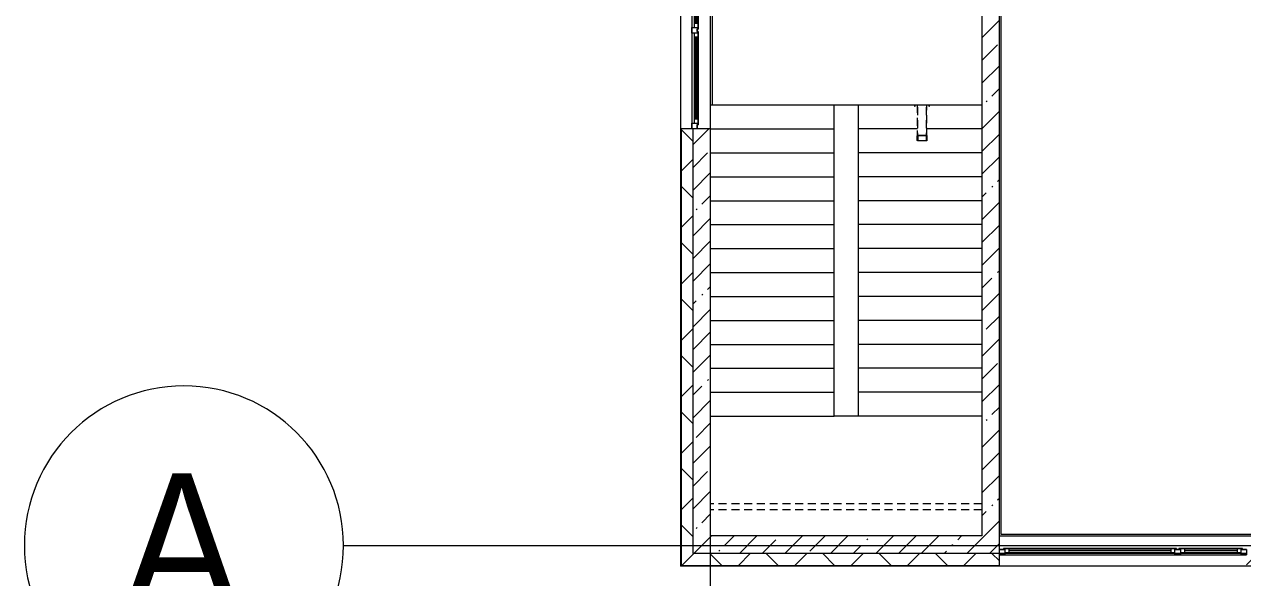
# Model space of a CAD drawing. Header units: millimetres. Extents: x 2623 to 216772, y -8553 to 29000.
# Drawn here: x 81267 to 96543, y -402 to 6529 of the extents above; entities that cross this region are included whole.
import ezdxf

# ---------------------------------------------------------------- set-up
doc = ezdxf.new("R2010")
doc.units = ezdxf.units.MM
doc.linetypes.add('200_ШТРИХ__ш1_п0_6_', pattern=[160, 100, -60])
doc.linetypes.add('Осевая', pattern=[3175, 635, -476.25, 1587.5, -476.25])
for name, color, linetype, lineweight in [('A-DETL-MBND-1', 7, '200_ШТРИХ__ш1_п0_6_', 9), ('A-GLAZ-1', 7, 'Continuous', 5), ('A-WALL', 7, 'Continuous', 9), ('A-WALL-3', 7, 'Continuous', 5), ('I-WALL-4', 7, 'Continuous', 5), ('S-STRS-2', 7, 'Continuous', 5), ('Оси', 7, 'Continuous', 9), ('Оси-1', 7, 'Continuous', 20), ('Оси-2', 7, 'Осевая', 9)]:
    doc.layers.add(name, color=color, linetype=linetype, lineweight=lineweight)
doc.layers.add('A-FLOR-3', color=7, linetype='Continuous', lineweight=5, true_color=0xaaaaaa)
doc.styles.add('Arial_1', font='arial.ttf', dxfattribs={"width": 0.9, "height": 1750})
pattern_1 = [(45, (89762.2, 0), (-353.5534, 353.5534), []), (135, (89762.2, 0), (-353.5534, -353.5534), [])]
pattern_2 = [(45, (89762.2, 0), (-285.123, 285.123), []), (45, (90047.3, 0), (-285.123, 285.123), [504.031, -100.806, 16.764, -84.042])]

# ---------------------------------------------------------------- blocks, each defined once
blk = doc.blocks.new('120_Окно_СКБ_2Ст - 120_Окно_СКБ_2Ст 3100х2500 _мал_ створка слева-2_-22446420-3_1_2_птичка')
at = {"layer": 'A-GLAZ-1'}
for p, q in [((-1550, -127), (-1550, -57)), ((-1550, -57), (-1480, -57)), ((1550, -57), (-1550, -57)), ((-1480, -127), (-1550, -127)), ((-1550, -127), (-1500, -127)), ((-1480, -127), (-1500, -127)), ((-1500, -127), (-1500, -137)), ((-1500, -137), (-700, -137)), ((-700, -137), (-1500, -137)), ((-1480, -57), (-1480, -127)), ((-720, -87), (-1480, -87)), ((-1480, -87), (-1480, -127)), ((-1430, -137), (-1430, -87)), ((-1430, -107), (-770, -107)), ((-770, -117), (-1430, -117)), ((-770, -137), (-770, -87)), ((-720, -127), (-720, -57)), ((-720, -57), (-650, -57)), ((-720, -127), (-720, -87)), ((-650, -127), (-720, -127)), ((-700, -127), (-720, -127)), ((-700, -127), (-670, -127)), ((-700, -137), (-700, -127)), ((-650, -127), (-670, -127)), ((-670, -127), (-670, -137)), ((-670, -137), (1500, -137)), ((1500, -137), (-670, -137)), ((-650, -57), (-650, -127)), ((1480, -87), (-650, -87)), ((-650, -87), (-650, -127)), ((-600, -137), (-600, -87)), ((-600, -107), (1430, -107)), ((1430, -117), (-600, -117)), ((1430, -137), (1430, -87)), ((1480, -127), (1480, -57)), ((1480, -57), (1550, -57)), ((1480, -127), (1480, -87)), ((1550, -127), (1480, -127)), ((1500, -127), (1480, -127)), ((1500, -127), (1550, -127)), ((1500, -137), (1500, -127)), ((1550, -57), (1550, -127))]:
    blk.add_line(p, q, dxfattribs=at)
blk = doc.blocks.new('120_Окно_СКБ_2Ст - 120_Окно_СКБ_2Ст 2100х2400 _мал створка справа_-22446225-3_1_2_птичка')
at = {"layer": 'A-GLAZ-1'}
for p, q in [((-1050, -127), (-1050, -57)), ((-1050, -57), (-980, -57)), ((1050, -57), (-1050, -57)), ((-980, -127), (-1050, -127)), ((-1050, -127), (-1000, -127)), ((-980, -127), (-1000, -127)), ((-1000, -127), (-1000, -137)), ((-1000, -137), (170, -137)), ((170, -137), (-1000, -137)), ((-980, -57), (-980, -127)), ((150, -87), (-980, -87)), ((-980, -87), (-980, -127)), ((-930, -137), (-930, -87)), ((-930, -107), (100, -107)), ((100, -117), (-930, -117)), ((100, -137), (100, -87)), ((150, -127), (150, -57)), ((150, -57), (220, -57)), ((150, -127), (150, -87)), ((220, -127), (150, -127)), ((170, -127), (150, -127)), ((170, -127), (200, -127)), ((170, -137), (170, -127)), ((220, -127), (200, -127)), ((200, -127), (200, -137)), ((200, -137), (1000, -137)), ((1000, -137), (200, -137)), ((220, -57), (220, -127)), ((980, -87), (220, -87)), ((220, -87), (220, -127)), ((270, -137), (270, -87)), ((270, -107), (930, -107)), ((930, -117), (270, -117)), ((930, -137), (930, -87)), ((980, -127), (980, -57)), ((980, -57), (1050, -57)), ((980, -127), (980, -87)), ((1050, -127), (980, -127)), ((1000, -127), (980, -127)), ((1000, -127), (1050, -127)), ((1000, -137), (1000, -127)), ((1050, -57), (1050, -127))]:
    blk.add_line(p, q, dxfattribs=at)
blk = doc.blocks.new('Анкер клиновой - Анкер клиновой МКТ В 10-10-16_85-22193208-3_1_2_птичка')
at = {"layer": 'A-DETL-MBND-1'}
for p, q in [((122191, 13788), (122191, 13784)), ((122207, 13788), (122191, 13788)), ((122191, 13788), (122207, 13788)), ((122194, 13798), (122194, 13784)), ((122204, 13798), (122194, 13798)), ((122194, 13798), (122204, 13798)), ((122204, 13784), (122204, 13798)), ((122207, 13784), (122207, 13788))]:
    blk.add_line(p, q, dxfattribs=at)
blk = doc.blocks.new('ОМ_Труба_ГОСТ 8639-82 - ОМ_Труба_ГОСТ 8639-82-V179-3_1_2_птичка')
at = {"layer": 'A-DETL-MBND-1'}
for p, q in [((2701, 5520), (2701, 5133)), ((2707, 5070), (2707, 5520)), ((2815, 5070), (2815, 5520)), ((2821, 5133), (2821, 5520)), ((2701, 5075), (2701, 5133)), ((2707, 5133), (2707, 5075)), ((2710, 5138), (2812, 5138)), ((2812, 5135), (2710, 5135)), ((2710, 5073), (2812, 5073)), ((2812, 5070), (2710, 5070)), ((2815, 5075), (2815, 5133)), ((2821, 5133), (2821, 5075))]:
    blk.add_line(p, q, dxfattribs=at)
at = {"layer": 'A-DETL-MBND-1', "flags": 128}
for points in [[(2701, 5133), (2701, 5134), (2702, 5135), (2703, 5136), (2704, 5137), (2706, 5137), (2708, 5138), (2710, 5138)], [(2710, 5070), (2708, 5070), (2706, 5070), (2704, 5071), (2703, 5072), (2702, 5073), (2701, 5074), (2701, 5075)], [(2710, 5135), (2709, 5135), (2708, 5134), (2708, 5134), (2707, 5134), (2707, 5134), (2707, 5133), (2707, 5133)], [(2707, 5075), (2707, 5074), (2707, 5074), (2707, 5074), (2708, 5073), (2708, 5073), (2709, 5073), (2710, 5073)], [(2812, 5138), (2814, 5138), (2816, 5137), (2817, 5137), (2819, 5136), (2820, 5135), (2820, 5134), (2821, 5133)], [(2815, 5133), (2815, 5133), (2814, 5134), (2814, 5134), (2814, 5134), (2813, 5134), (2812, 5135), (2812, 5135)], [(2821, 5075), (2820, 5074), (2820, 5073), (2819, 5072), (2817, 5071), (2816, 5070), (2814, 5070), (2812, 5070)], [(2812, 5073), (2812, 5073), (2813, 5073), (2814, 5073), (2814, 5074), (2814, 5074), (2815, 5074), (2815, 5075)]]:
    blk.add_lwpolyline(points, dxfattribs=at)
blk = doc.blocks.new('Зашивка приборов отопления37 - Зашивка приборов отопления-33325027-3_1_2_птичка')
at = {"layer": 'A-DETL-MBND-1'}
for p, q in [((121055, 18487), (124455, 18487)), ((121055, 18412), (124455, 18412))]:
    blk.add_line(p, q, dxfattribs=at)
blk = doc.blocks.new('Ось сетки - D8-29747960-3_1_2_птичка')
at = {"layer": 'Оси-1'}
for start, end in [(360, 180), (180, 360)]:
    blk.add_arc((0, 0), 4, start, end, dxfattribs=at)

msp = doc.modelspace()

# ---------------------------------------------------------------- hatches: boundary and pattern name
at = {"layer": 'A-WALL-3'}
h = msp.add_hatch(dxfattribs=at)
h.set_pattern_fill('FP_105', color=256, style=0, pattern_type=2)
h.set_pattern_definition(pattern_1)
h.paths.add_polyline_path([(89502.2, -100), (89652.2, -100), (89652.2, 5220), (89502.2, 5220), (89502.2, 1965.8)])
h.paths.add_polyline_path([(89502.2, 7320), (89652.2, 7320), (89652.2, 8520), (89502.2, 8520), (89502.2, 7750.3)])
h.paths.add_polyline_path([(89652.2, 10820), (89652.2, 12220), (89502.2, 12220), (89502.2, 10820)])
h.paths.add_polyline_path([(89652.2, 13120), (89652.2, 15073), (89502.2, 15073), (89502.2, 13120)])
h = msp.add_hatch(dxfattribs=at)
h.set_pattern_fill('FP_105', color=256, style=0, pattern_type=2)
h.set_pattern_definition(pattern_1)
h.paths.add_polyline_path([(123326, -250), (123632.2, -250), (123632.2, -100), (122772.2, -100), (122772.2, -250)])
h.paths.add_polyline_path([(128072.3, -250), (128072.3, -100), (127185.2, -100), (127185.2, -250), (127987, -250)])
h.paths.add_polyline_path([(119745, -250), (119745, -100), (118971.9, -100), (118971.9, -250), (119597.2, -250)])
h.paths.add_polyline_path([(120645, -250), (121872.2, -250), (121872.2, -100), (120645, -100)])
h.paths.add_polyline_path([(126122.6, -250), (126285.2, -250), (126285.2, -100), (125732.2, -100), (125732.2, -250)])
h.paths.add_polyline_path([(115868.4, -250), (116171.9, -250), (116171.9, -100), (114572.2, -100), (114572.2, -250), (114936.1, -250)])
h.paths.add_polyline_path([(110472.2, -250), (110472.2, -100), (109122.2, -100), (109122.2, -250), (109342.9, -250)])
h.paths.add_polyline_path([(111372.2, -250), (112472.2, -250), (112472.2, -100), (111372.2, -100)])
h.paths.add_polyline_path([(104622.2, -250), (105372.2, -250), (105372.2, -100), (104622.2, -100)])
h.paths.add_polyline_path([(106272.2, -250), (107022.2, -250), (107022.2, -100), (106272.2, -100)])
h.paths.add_polyline_path([(102522.2, -250), (102522.2, -100), (101772.2, -100), (101772.2, -250), (101885.3, -250)])
h.paths.add_polyline_path([(96592.2, -250), (98021.9, -250), (98021.9, -100), (96592.2, -100)])
h.paths.add_polyline_path([(100121.9, -250), (100872.2, -250), (100872.2, -100), (100121.9, -100)])
h.paths.add_polyline_path([(93492.2, -250), (93492.2, -100), (89502.2, -100), (89502.2, -250), (92563.3, -250)])
at = {"layer": 'I-WALL-4'}
h = msp.add_hatch(dxfattribs=at)
h.set_pattern_fill('FP_101', color=256, style=0, pattern_type=2)
h.set_pattern_definition(pattern_2)
h.paths.add_polyline_path([(89652.2, -100), (89872.2, -100), (89872.2, 5220), (89652.2, 5220), (89652.2, 1965.8)])
h.paths.add_polyline_path([(89872.2, 7320), (89872.2, 7900), (89652.2, 7900), (89652.2, 7320)])
h = msp.add_hatch(dxfattribs=at)
h.set_pattern_fill('FP_101', color=256, style=0, pattern_type=2)
h.set_pattern_definition(pattern_2)
h.paths.add_polyline_path([(93492.2, -100), (93492.2, 7900), (93272.2, 7900), (93272.2, -100)])
h = msp.add_hatch(dxfattribs=at)
h.set_pattern_fill('FP_101', color=256, style=0, pattern_type=2)
h.set_pattern_definition(pattern_2)
h.paths.add_polyline_path([(89872.2, -100), (93272.2, -100), (93272.2, 120), (89872.2, 120)])

# ---------------------------------------------------------------- linework, layer by layer
at = {"layer": 'A-FLOR-3'}
for p, q in [((89892.2, 7659), (89892.2, 5520)), ((93512.2, 7680), (93512.2, 140.5)), ((89872.2, 5520), (93272.2, 5520)), ((93512.2, 140.5), (97402.2, 140.5))]:
    msp.add_line(p, q, dxfattribs=at)
at = {"layer": 'A-WALL'}
for p, q in [((89499.2, 5220), (89499.2, -253)), ((89502.2, 5220), (89502.2, -250)), ((89652.2, -100), (89652.2, 5220)), ((89499.2, -253), (93492.2, -253)), ((89502.2, -250), (93492.2, -250))]:
    msp.add_line(p, q, dxfattribs=at)
at = {"layer": 'A-WALL-3'}
for p, q in [((89494.2, 14772.9), (89494.2, -258)), ((89652.2, 5220), (89494.2, 5220)), ((96592.2, -100), (89652.2, -100)), ((93492.2, -258), (93492.2, -100)), ((111372.2, -258), (89494.2, -258))]:
    msp.add_line(p, q, dxfattribs=at)
at = {"layer": 'I-WALL-4'}
for p, q in [((89872.2, 120), (89872.2, 7680)), ((93272.2, 7680), (93272.2, 120)), ((93492.2, -100), (93492.2, 7700)), ((89872.2, 5220), (89652.2, 5220)), ((93272.2, 120), (89872.2, 120)), ((93492.2, 120), (97422.2, 120))]:
    msp.add_line(p, q, dxfattribs=at)
at = {"layer": 'S-STRS-2'}
for p, q in [((89872.2, 5520), (91422.2, 5520)), ((91422.2, 5220), (91422.2, 5520)), ((91722.2, 5520), (91722.2, 5220)), ((89872.2, 5220), (91422.2, 5220)), ((89872.2, 5220), (91422.2, 5220)), ((91422.2, 4920), (91422.2, 5220)), ((91722.2, 5220), (91722.2, 4920)), ((92466.5, 5220), (91722.2, 5220)), ((92466.5, 5220), (91722.2, 5220)), ((93272.2, 5220), (92579.3, 5220)), ((93272.2, 5220), (92579.3, 5220)), ((89872.2, 4920), (91422.2, 4920)), ((89872.2, 4920), (91422.2, 4920)), ((91422.2, 4620), (91422.2, 4920)), ((91722.2, 4920), (91722.2, 4620)), ((93272.2, 4920), (91722.2, 4920)), ((93272.2, 4920), (91722.2, 4920)), ((89872.2, 4620), (91422.2, 4620)), ((89872.2, 4620), (91422.2, 4620)), ((91422.2, 4320), (91422.2, 4620)), ((91722.2, 4620), (91722.2, 4320)), ((93272.2, 4620), (91722.2, 4620)), ((93272.2, 4620), (91722.2, 4620)), ((89872.2, 4320), (91422.2, 4320)), ((89872.2, 4320), (91422.2, 4320)), ((91422.2, 4020), (91422.2, 4320)), ((91722.2, 4320), (91722.2, 4020)), ((93272.2, 4320), (91722.2, 4320)), ((93272.2, 4320), (91722.2, 4320)), ((89872.2, 4020), (91422.2, 4020)), ((89872.2, 4020), (91422.2, 4020)), ((91422.2, 3720), (91422.2, 4020)), ((91722.2, 4020), (91722.2, 3720)), ((93272.2, 4020), (91722.2, 4020)), ((93272.2, 4020), (91722.2, 4020)), ((89872.2, 3720), (91422.2, 3720)), ((89872.2, 3720), (91422.2, 3720)), ((91422.2, 3420), (91422.2, 3720)), ((91722.2, 3720), (91722.2, 3420)), ((93272.2, 3720), (91722.2, 3720)), ((93272.2, 3720), (91722.2, 3720)), ((89872.2, 3420), (91422.2, 3420)), ((89872.2, 3420), (91422.2, 3420)), ((91422.2, 3120), (91422.2, 3420)), ((91722.2, 3420), (91722.2, 3120)), ((93272.2, 3420), (91722.2, 3420)), ((93272.2, 3420), (91722.2, 3420)), ((89872.2, 3120), (91422.2, 3120)), ((89872.2, 3120), (91422.2, 3120)), ((91422.2, 2820), (91422.2, 3120)), ((91722.2, 3120), (91722.2, 2820)), ((93272.2, 3120), (91722.2, 3120)), ((93272.2, 3120), (91722.2, 3120)), ((89872.2, 2820), (91422.2, 2820)), ((89872.2, 2820), (91422.2, 2820)), ((91422.2, 2520), (91422.2, 2820)), ((91722.2, 2820), (91722.2, 2520)), ((93272.2, 2820), (91722.2, 2820)), ((93272.2, 2820), (91722.2, 2820)), ((89872.2, 2520), (91422.2, 2520)), ((89872.2, 2520), (91422.2, 2520)), ((91422.2, 2220), (91422.2, 2520)), ((91722.2, 2520), (91722.2, 2220)), ((93272.2, 2520), (91722.2, 2520)), ((93272.2, 2520), (91722.2, 2520)), ((89872.2, 2220), (91422.2, 2220)), ((89872.2, 2220), (91422.2, 2220)), ((91422.2, 1920), (91422.2, 2220)), ((91722.2, 2220), (91722.2, 1920)), ((93272.2, 2220), (91722.2, 2220)), ((93272.2, 2220), (91722.2, 2220)), ((89872.2, 1920), (91422.2, 1920)), ((89872.2, 1920), (91422.2, 1920)), ((91422.2, 1620), (91422.2, 1920)), ((91722.2, 1920), (91722.2, 1620)), ((93272.2, 1920), (91722.2, 1920)), ((93272.2, 1920), (91722.2, 1920)), ((89872.2, 1620), (91422.2, 1620)), ((89872.2, 1620), (91422.2, 1620)), ((91722.2, 1620), (91422.2, 1620)), ((93272.2, 1620), (91722.2, 1620)), ((93272.2, 1620), (91722.2, 1620))]:
    msp.add_line(p, q, dxfattribs=at)
at = {"layer": 'Оси'}
for p, q in [((89872.2, 5439), (89872.2, 15380)), ((89872.2, -4552.8), (89872.2, 5388.2)), ((85266.7, 0), (97766.7, 0))]:
    msp.add_line(p, q, dxfattribs=at)
at = {"layer": 'Оси-2'}
msp.add_line((89872.2, 5388.2), (89872.2, 5439), dxfattribs=at)

# ---------------------------------------------------------------- block references
at = {"layer": 'A-DETL-MBND-1', "rotation": 180}
for name, p in [('Анкер клиновой - Анкер клиновой МКТ В 10-10-16_85-22193208-3_1_2_птичка', (214632.3, 19304)), ('Анкер клиновой - Анкер клиновой МКТ В 10-10-16_85-22193208-3_1_2_птичка', (214812.3, 19304)), ('Зашивка приборов отопления37 - Зашивка приборов отопления-33325027-3_1_2_птичка', (214327.2, 18932.5))]:
    msp.add_blockref(name, p, dxfattribs=at)
at = {"layer": 'A-DETL-MBND-1'}
msp.add_blockref('ОМ_Труба_ГОСТ 8639-82 - ОМ_Труба_ГОСТ 8639-82-V179-3_1_2_птичка', (89762.2, 0), dxfattribs=at)
at = {"layer": 'A-GLAZ-1'}
for name, p, rotation in [('120_Окно_СКБ_2Ст - 120_Окно_СКБ_2Ст 2100х2400 _мал створка справа_-22446225-3_1_2_птичка', (89577.2, 6270), 89.99999999999991), ('120_Окно_СКБ_2Ст - 120_Окно_СКБ_2Ст 3100х2500 _мал_ створка слева-2_-22446420-3_1_2_птичка', (95042.2, -175), 180)]:
    msp.add_blockref(name, p, dxfattribs=dict(at, rotation=rotation))
at = {"layer": 'Оси-1', "xscale": 499.9999999999995, "yscale": 499.9999999999995, "zscale": 499.9999999999995, "rotation": 269.9999999999994}
msp.add_blockref('Ось сетки - D8-29747960-3_1_2_птичка', (83266.7, 0), dxfattribs=at)

# ---------------------------------------------------------------- texts
at = {"layer": 'Оси', "insert": (82502.8, 905.2), "char_height": 1750, "width": 1803.797, "attachment_point": 1, "style": 'Arial_1'}
msp.add_mtext('\\fArial|b0|i0|c204|p34|;\\W.9;А', dxfattribs=at)

doc.saveas('drawing.dxf')
